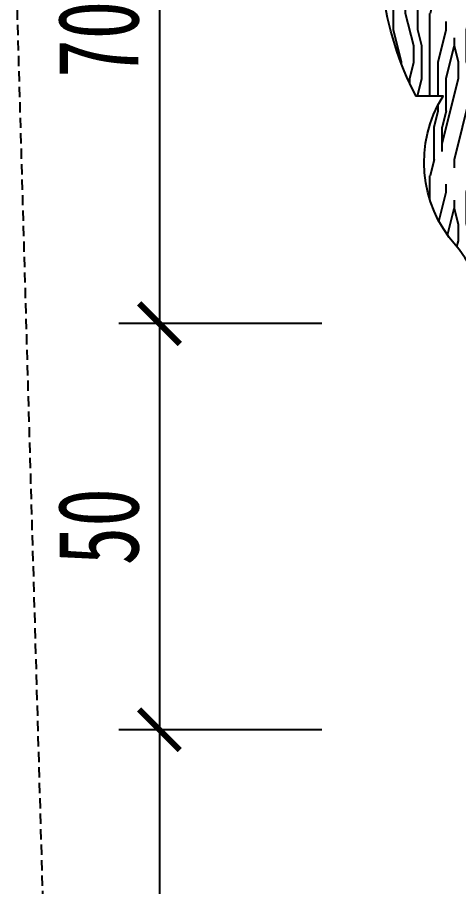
# Model space of a CAD drawing. Header units: millimetres. Extents: x 51249 to 2766742, y -599687 to -1280.
# Drawn here: x 87123.3 to 87177.7, y -118743.8 to -118636.8 of the extents above; entities that cross this region are included whole.
import ezdxf

# ---------------------------------------------------------------- set-up
doc = ezdxf.new("R2010")
doc.units = ezdxf.units.MM
doc.header["$LTSCALE"] = 10
doc.header["$PDMODE"] = 3
doc.linetypes.add('DASHED', pattern=[19.049999999999997, 12.7, -6.35])
doc.linetypes.add('M-DASHED', pattern=[3.75, 2.5, -1.25])
for name, color, linetype in [('E-立面填充', 250, 'Continuous'), ('E-立面活动家具', 22, 'DASHED'), ('IEL-Furn', 1, 'M-DASHED')]:
    doc.layers.add(name, color=color, linetype=linetype)
doc.styles.add('DIM', font='SimSun.ttf', dxfattribs={"width": 0.7})
doc.dimstyles.new('5', dxfattribs={"dimscale": 5, "dimtxt": 2, "dimasz": 1, "dimexe": 1, "dimexo": 1, "dimgap": 0.5, "dimtad": 1, "dimdec": 0, "dimrnd": 5, "dimzin": 0, "dimdsep": 46, "dimtxsty": 'DIM', "dimblk": 'ARCHTICK', "dimcen": 0, "dimclrd": 5, "dimclre": 5, "dimclrt": 35, "dimadec": 0, "dimazin": 0, "dimtfac": 0.5, "dimtdec": 0, "dimtix": 1, "dimtmove": 2, "dimatfit": 2, "dimldrblk": 'A', "dimfxl": 0, "dimtolj": 1, "dimtzin": 0, "dimlwd": -1, "dimlwe": -1, "dimarcsym": 0})

# ---------------------------------------------------------------- blocks, each defined once
blk = doc.blocks.new('CURTAIL SIDE ELEV')
at = {"layer": 'E-立面活动家具', "color": 251, "linetype": 'DASHED', "ltscale": 0.01}
blk.add_line((-0.3364647607086226, -113.2476034113206), (-11.04476187005639, -485.4255557318684), dxfattribs=at)
blk = doc.blocks.new('_ArchTick')
at = {"color": 0, "linetype": 'ByBlock', "const_width": 0.15}
blk.add_lwpolyline([(-0.5, -0.5), (0.5, 0.5)], dxfattribs=at)
blk = doc.blocks.new('*D1029')
at = {"color": 5, "ltscale": 0.15}
for p, q in [((87160.82447338861, -118604.5075786538), (87135.82447338861, -118604.5075786538)), ((87140.82447338861, -118604.5075786538), (87140.82447338861, -118674.5077076342)), ((87160.82447338861, -118674.5077076342), (87135.82447338861, -118674.5077076342))]:
    blk.add_line(p, q, dxfattribs=at)
at = {"layer": 'Defpoints', "color": 0, "ltscale": 0.15}
for p in [(87177.83694931725, -118604.5075786538), (87140.82447338861, -118674.5077076342), (87196.61881146254, -118674.5077076342)]:
    blk.add_point(p, dxfattribs=at)
at = {"color": 5, "ltscale": 0.15, "xscale": 5, "yscale": 5, "zscale": 5}
for p, rotation in [((87140.82447338861, -118604.5075786538), 90), ((87140.82447338861, -118674.5077076342), 270)]:
    blk.add_blockref('_ArchTick', p, dxfattribs=dict(at, rotation=rotation))
at = {"color": 35, "ltscale": 0.15, "insert": (87133.32447338864, -118639.507643144), "char_height": 10, "attachment_point": 5, "rotation": 90, "style": 'DIM'}
blk.add_mtext('\\A1;70', dxfattribs=at)
blk = doc.blocks.new('A')
for p, q in [((-1.435067392276324, 1.147654099946521), (-1.089590771724033, 1.437450103912852)), ((-1.089590771724033, 1.437450103912852), (0, 0)), ((-1.435067392276324, 1.147654099946521), (-0.3688396396728422, 0)), ((-0.3688396396728422, 3.637978807091713e-12), (-2.127066897330224, 0)), ((-1.435067392276324, -1.147654099946521), (-0.3688396396728422, 0)), ((-1.089590771724033, -1.437450103912852), (0, 0)), ((-1.435067392276324, -1.147654099946521), (-1.089590771724033, -1.437450103912852))]:
    blk.add_line(p, q)
for points in [[(-1.435067392276324, 1.147654099946521), (-1.089590771724033, 1.437450103912852), (-0.3688396396728422, 0), (0, 0)], [(-1.435067392276324, -1.147654099946521), (-1.089590771724033, -1.437450103912852), (-0.3688396396728422, 0), (0, 0)]]:
    blk.add_solid(points)
blk = doc.blocks.new('*D1030')
at = {"color": 5, "ltscale": 0.15}
for p, q in [((87160.82447338861, -118674.5076098608), (87135.82447338861, -118674.5076098608)), ((87140.82447338861, -118674.5076098608), (87140.82447338861, -118724.5077076342)), ((87160.82447338861, -118724.5077076342), (87135.82447338861, -118724.5077076342))]:
    blk.add_line(p, q, dxfattribs=at)
at = {"layer": 'Defpoints', "color": 0, "ltscale": 0.15}
for p in [(87247.60823693969, -118674.5076098608), (87140.82447338861, -118724.5077076342), (87248.60823693969, -118724.5077076342)]:
    blk.add_point(p, dxfattribs=at)
at = {"color": 5, "ltscale": 0.15, "xscale": 5, "yscale": 5, "zscale": 5}
for p, rotation in [((87140.82447338861, -118674.5076098608), 90), ((87140.82447338861, -118724.5077076342), 270)]:
    blk.add_blockref('_ArchTick', p, dxfattribs=dict(at, rotation=rotation))
at = {"color": 35, "ltscale": 0.15, "insert": (87133.32447338864, -118699.5076587475), "char_height": 10, "attachment_point": 5, "rotation": 90, "style": 'DIM'}
blk.add_mtext('\\A1;50', dxfattribs=at)
blk = doc.blocks.new('*D1031')
at = {"color": 5, "ltscale": 0.15}
for p, q in [((87160.82447338861, -118724.5077076342), (87135.82447338861, -118724.5077076342)), ((87140.82447338861, -118724.5077076342), (87140.82447338861, -118954.5076092289)), ((87160.82447338861, -118954.5076092289), (87135.82447338861, -118954.5076092289))]:
    blk.add_line(p, q, dxfattribs=at)
at = {"layer": 'Defpoints', "color": 0, "ltscale": 0.15}
for p in [(87248.60823693969, -118724.5077076342), (87140.82447338861, -118954.5076092289), (87248.60822538512, -118954.5076092289)]:
    blk.add_point(p, dxfattribs=at)
at = {"color": 5, "ltscale": 0.15, "xscale": 5, "yscale": 5, "zscale": 5}
for p, rotation in [((87140.82447338861, -118724.5077076342), 90), ((87140.82447338861, -118954.5076092289), 270)]:
    blk.add_blockref('_ArchTick', p, dxfattribs=dict(at, rotation=rotation))
at = {"color": 35, "ltscale": 0.15, "insert": (87133.32447338862, -118839.5076584315), "char_height": 10, "attachment_point": 5, "rotation": 90, "style": 'DIM'}
blk.add_mtext('\\A1;230', dxfattribs=at)

msp = doc.modelspace()

# ---------------------------------------------------------------- hatches: boundary and pattern name
at = {"layer": 'E-立面填充', "ltscale": 0.15}
h = msp.add_hatch(dxfattribs=at)
h.set_pattern_fill('PANEL', color=256, scale=20, angle=270, style=0, pattern_type=2)
h.set_pattern_definition([(90, (101979.1400108041, 5683.6690251869), (-20, 1.224646799147353e-15), [4, -6, 2, -8]), (90, (101978.6400108041, 5697.6690251869), (-20, 1.224646799147353e-15), [4, -16]), (90, (101977.6400108041, 5695.6690251869), (-20, 1.224646799147353e-15), [2, -18]), (90, (101977.1400108041, 5684.6690251869), (-20, 1.224646799147353e-15), [1, -14, 1, -4]), (90, (101976.1400108041, 5691.6690251869), (-20, 1.224646799147353e-15), [4, -6, 1, -9]), (90, (101975.6400108041, 5686.6690251869), (-20, 1.224646799147353e-15), [3, -17]), (90, (101975.1400108041, 5691.6690251869), (-20, 1.224646799147353e-15), [6, -14]), (90, (101974.6400108041, 5685.6690251869), (-20, 1.224646799147353e-15), [4, -16]), (90, (101974.1400108041, 5693.6690251869), (-20, 1.224646799147353e-15), [10, -10]), (90, (101973.1400108041, 5687.6690251869), (-20, 1.224646799147353e-15), [2, -6, 4, -8]), (90, (101972.6400108041, 5701.6690251869), (-20, 1.224646799147353e-15), [4, -16]), (90, (101972.1400108041, 5697.6690251869), (-20, 1.224646799147353e-15), [2, -18]), (90, (101971.6400108041, 5693.6690251869), (-20, 1.224646799147353e-15), [2, -18]), (90, (101971.1400108041, 5683.6690251869), (-20, 1.224646799147353e-15), [4, -16]), (90, (101970.6400108041, 5693.6690251869), (-20, 1.224646799147353e-15), [4, -16]), (90, (101969.6400108041, 5693.6690251869), (-20, 1.224646799147353e-15), [4, -4, 4, -8]), (90, (101968.6400108041, 5689.6690251869), (-20, 1.224646799147353e-15), [2, -10, 4, -4]), (90, (101968.1400108041, 5693.6690251869), (-20, 1.224646799147353e-15), [6, -14]), (90, (101967.1400108041, 5693.6690251869), (-20, 1.224646799147353e-15), [4, -16]), (90, (101966.6400108041, 5685.6690251869), (-20, 1.224646799147353e-15), [6, -8, 2, -4]), (90, (101965.6400108041, 5685.6690251869), (-20, 1.224646799147353e-15), [10, -10]), (90, (101965.1400108041, 5697.6690251869), (-20, 1.224646799147353e-15), [2, -18]), (90, (101964.6400108041, 5691.6690251869), (-20, 1.224646799147353e-15), [4, -16]), (90, (101964.1400108041, 5687.6690251869), (-20, 1.224646799147353e-15), [2, -8, 2, -8]), (90, (101963.6400108041, 5685.6690251869), (-20, 1.224646799147353e-15), [2, -6, 4, -8]), (90, (101963.1400108041, 5689.6690251869), (-20, 1.224646799147353e-15), [2, -10, 2, -6]), (90, (101962.6400108041, 5693.6690251869), (-20, 1.224646799147353e-15), [6, -14]), (90, (101961.6400108041, 5685.6690251869), (-20, 1.224646799147353e-15), [4, -16]), (90, (101961.1400108041, 5695.6690251869), (-20, 1.224646799147353e-15), [2, -18]), (90, (101960.6400108041, 5699.6690251869), (-20, 1.224646799147353e-15), [2, -18]), (104.03624347, (101977.6400108041, 5697.6690251869), (7.314194839389261e-10, 19.99999999942926), [2.059999999999997, -80.40211051999992]), (104.03624347, (101973.1400108041, 5699.6690251869), (7.314194839389261e-10, 19.99999999942926), [2.059999999999997, -80.40211051999992]), (104.03624347, (101961.1400108041, 5697.6690251869), (7.314194839389261e-10, 19.99999999942926), [2.059999999999997, -80.40211051999992]), (104.03624347, (101968.6400108041, 5691.6690251869), (7.314194839389261e-10, 19.99999999942926), [2.059999999999997, -80.40211051999992]), (104.03624347, (101965.6400108041, 5695.6690251869), (7.314194839389261e-10, 19.99999999942926), [2.059999999999997, -80.40211051999992]), (104.03624347, (101967.1400108041, 5697.6690251869), (7.314194839389261e-10, 19.99999999942926), [2.059999999999997, -80.40211051999992]), (104.03624347, (101963.6400108041, 5687.6690251869), (7.314194839389261e-10, 19.99999999942926), [2.059999999999997, -80.40211051999992]), (104.03624347, (101964.6400108041, 5695.6690251869), (7.314194839389261e-10, 19.99999999942926), [2.059999999999997, -80.40211051999992]), (104.03624347, (101972.1400108041, 5699.6690251869), (7.314194839389261e-10, 19.99999999942926), [4.119999999999995, -78.34211051999992]), (104.03624347, (101970.6400108041, 5697.6690251869), (7.314194839389261e-10, 19.99999999942926), [4.119999999999995, -78.34211051999992]), (104.03624347, (101969.6400108041, 5697.6690251869), (7.314194839389261e-10, 19.99999999942926), [4.119999999999995, -78.34211051999992]), (255.96375653, (101976.1400108041, 5691.6690251869), (7.314236959834756e-10, -19.99999999942926), [2.059999999999999, -4.119999999999998, 2.059999999999999, -74.22211051999997]), (255.96375653, (101973.1400108041, 5687.6690251869), (7.314236959834756e-10, -19.99999999942926), [2.059999999999999, -80.40211051999998]), (255.96375653, (101964.1400108041, 5687.6690251869), (7.314236959834756e-10, -19.99999999942926), [4.119999999999998, -78.34211051999998]), (284.0362434699999, (101978.6400108041, 5697.6690251869), (-7.314217043849754e-10, -19.99999999942926), [2.059999999999995, -80.40211051999985]), (75.96375652999997, (101978.6400108041, 5701.6690251869), (-7.314120386417171e-10, 19.99999999942926), [2.06, -80.40211052]), (75.96375652999997, (101971.6400108041, 5695.6690251869), (-7.314120386417171e-10, 19.99999999942926), [2.06, -80.40211052]), (75.96375652999997, (101968.1400108041, 5699.6690251869), (-7.314120386417171e-10, 19.99999999942926), [2.06, -80.40211052]), (75.96375652999997, (101966.6400108041, 5691.6690251869), (-7.314120386417171e-10, 19.99999999942926), [2.06, -80.40211052]), (75.96375652999997, (101964.1400108041, 5689.6690251869), (-7.314120386417171e-10, 19.99999999942926), [2.06, -80.40211052]), (75.96375652999997, (101963.1400108041, 5691.6690251869), (-7.314120386417171e-10, 19.99999999942926), [2.06, -80.40211052]), (75.96375652999997, (101966.6400108041, 5691.6690251869), (-7.314120386417171e-10, 19.99999999942926), [2.06, -80.40211052]), (75.96375652999997, (101963.6400108041, 5697.6690251869), (-7.314120386417171e-10, 19.99999999942926), [8.239999999999998, -74.22211051999999]), (75.96375652999997, (101977.1400108041, 5685.6690251869), (-7.314120386417171e-10, 19.99999999942926), [8.239999999999998, -74.22211051999999]), (75.96375652999997, (101975.6400108041, 5687.6690251869), (-7.314120386417171e-10, 19.99999999942926), [8.239999999999998, -74.22211051999999]), (75.96375652999997, (101974.6400108041, 5689.6690251869), (-7.314120386417171e-10, 19.99999999942926), [2.06, -4.119999999999999, 4.119999999999999, -72.16211051999998]), (75.96375652999997, (101973.1400108041, 5689.6690251869), (-7.314120386417171e-10, 19.99999999942926), [4.119999999999999, -4.119999999999999, 4.119999999999999, -70.10211052]), (75.96375652999997, (101971.1400108041, 5687.6690251869), (-7.314120386417171e-10, 19.99999999942926), [8.239999999999998, -74.22211051999999]), (75.96375652999997, (101969.6400108041, 5685.6690251869), (-7.314120386417171e-10, 19.99999999942926), [8.239999999999998, -74.22211051999999]), (75.96375652999997, (101968.6400108041, 5685.6690251869), (-7.314120386417171e-10, 19.99999999942926), [8.239999999999998, -74.22211051999999]), (75.96375652999997, (101962.6400108041, 5699.6690251869), (-7.314120386417171e-10, 19.99999999942926), [2.06, -80.40211052]), (75.96376753, (101960.6400108041, 5701.6690251869), (-3.840455772726666e-06, 19.99999999942889), [4.119999999999997, -78.34211051999996]), (75.96376753, (101961.6400108041, 5689.6690251869), (-3.840455772726666e-06, 19.99999999942889), [4.119999999999997, -78.34211051999996]), (75.96375753000002, (101979.1400108041, 5687.6690251869), (-3.497972726994994e-07, 19.99999999942926), [8.239999999999997, -74.22211051999997]), (75.96375753000002, (101965.1400108041, 5699.6690251869), (-3.497972726994994e-07, 19.99999999942926), [6.179999999999998, -76.28211051999997]), (75.96375753000002, (101966.6400108041, 5701.6690251869), (-3.497972726994994e-07, 19.99999999942926), [12.36, -70.10211051999998])])
edge = h.paths.add_edge_path()
edge.add_line((87214.38313456299, -118674.5077076342), (87214.38313456297, -118666.5070289688))
edge.add_line((87214.38313456297, -118666.5070289688), (87191.08293619474, -118666.5077076342))
edge.add_line((87191.08293619474, -118666.5077076342), (87191.08262018162, -118604.5075786538))
edge.add_line((87191.08262018162, -118604.5075786538), (87165.77728997266, -118604.5075786538))
edge.add_line((87165.77728997266, -118604.5075786538), (87165.77728997266, -118616.5077076343))
edge.add_line((87165.77728997266, -118616.5077076343), (87169.11062330568, -118616.5077076343))
edge.add_line((87169.11062330568, -118616.5077076343), (87169.11062330568, -118619.8410409675))
edge.add_arc((87206.47292477658, -118628.7300630875), 38.40515962018376, 166.6173188087014, 207.5742233334664)
edge.add_line((87172.43013347175, -118646.5077076342), (87175.76346680454, -118646.5077076342))
edge.add_arc((87188.78388684316, -118654.6503698387), 15.35689700948171, 147.9791149999322, 221.6849621454594)
edge.add_arc((87165.24142558129, -118675.138318074), 15.85409789037508, 2.2795904946177075, 40.39870715556083, ccw=False)
edge.add_line((87181.08297696967, -118674.5077076342), (87214.38313456299, -118674.5077076342))

# ---------------------------------------------------------------- linework, layer by layer
at = {"color": 2}
msp.add_lwpolyline([(87191.08270579042, -118674.5077076342), (87181.08297696967, -118674.5077076342, 0.1678769547763078), (87177.31516031035, -118664.8632341517, -0.3331687562012394), (87175.76346680454, -118646.5077076342), (87172.43013347175, -118646.5077076342, -0.1806352758183589), (87169.11062330568, -118619.8410409675), (87169.11062330568, -118616.5077076343), (87165.77728997266, -118616.5077076343), (87165.77728997266, -118604.5075786538), (87191.08262018162, -118604.5075786538), (87191.08293619474, -118666.5077076342), (87214.38313456297, -118666.5077076342), (87214.38313456297, -118674.5077076342), (87191.08297696967, -118674.5077076342), (87181.08297696967, -118674.5077076342)], format="xyb", dxfattribs=at)

# ---------------------------------------------------------------- block references
at = {"layer": 'IEL-Furn', "ltscale": 100, "xscale": -1}
msp.add_blockref('CURTAIL SIDE ELEV', (87119.54660031595, -118404.5077392404, -2.571156407893985e-07), dxfattribs=at)

# ---------------------------------------------------------------- dimensions: what is measured, and where the dimension line sits
at = {"color": 2, "ltscale": 0.15}
for base, p1, p2, picture, middle in [((87140.82447338861, -118674.5077076342), (87177.83694931725, -118604.5075786538), (87196.61881146254, -118674.5077076342), '*D1029', (87133.32447338864, -118639.507643144)), ((87140.82447338861, -118724.5077076342), (87247.60823693969, -118674.5076098608), (87248.60823693969, -118724.5077076342), '*D1030', (87133.32447338864, -118699.5076587475)), ((87140.82447338861, -118954.5076092289), (87248.60823693969, -118724.5077076342), (87248.60822538512, -118954.5076092289), '*D1031', (87133.32447338862, -118839.5076584315))]:
    dim = msp.add_linear_dim(base=base, p1=p1, p2=p2, angle=90, dimstyle='5', dxfattribs=at)
    dim.commit()
    dim.dimension.update_dxf_attribs({"geometry": picture, "text_midpoint": middle})

doc.saveas('drawing.dxf')
